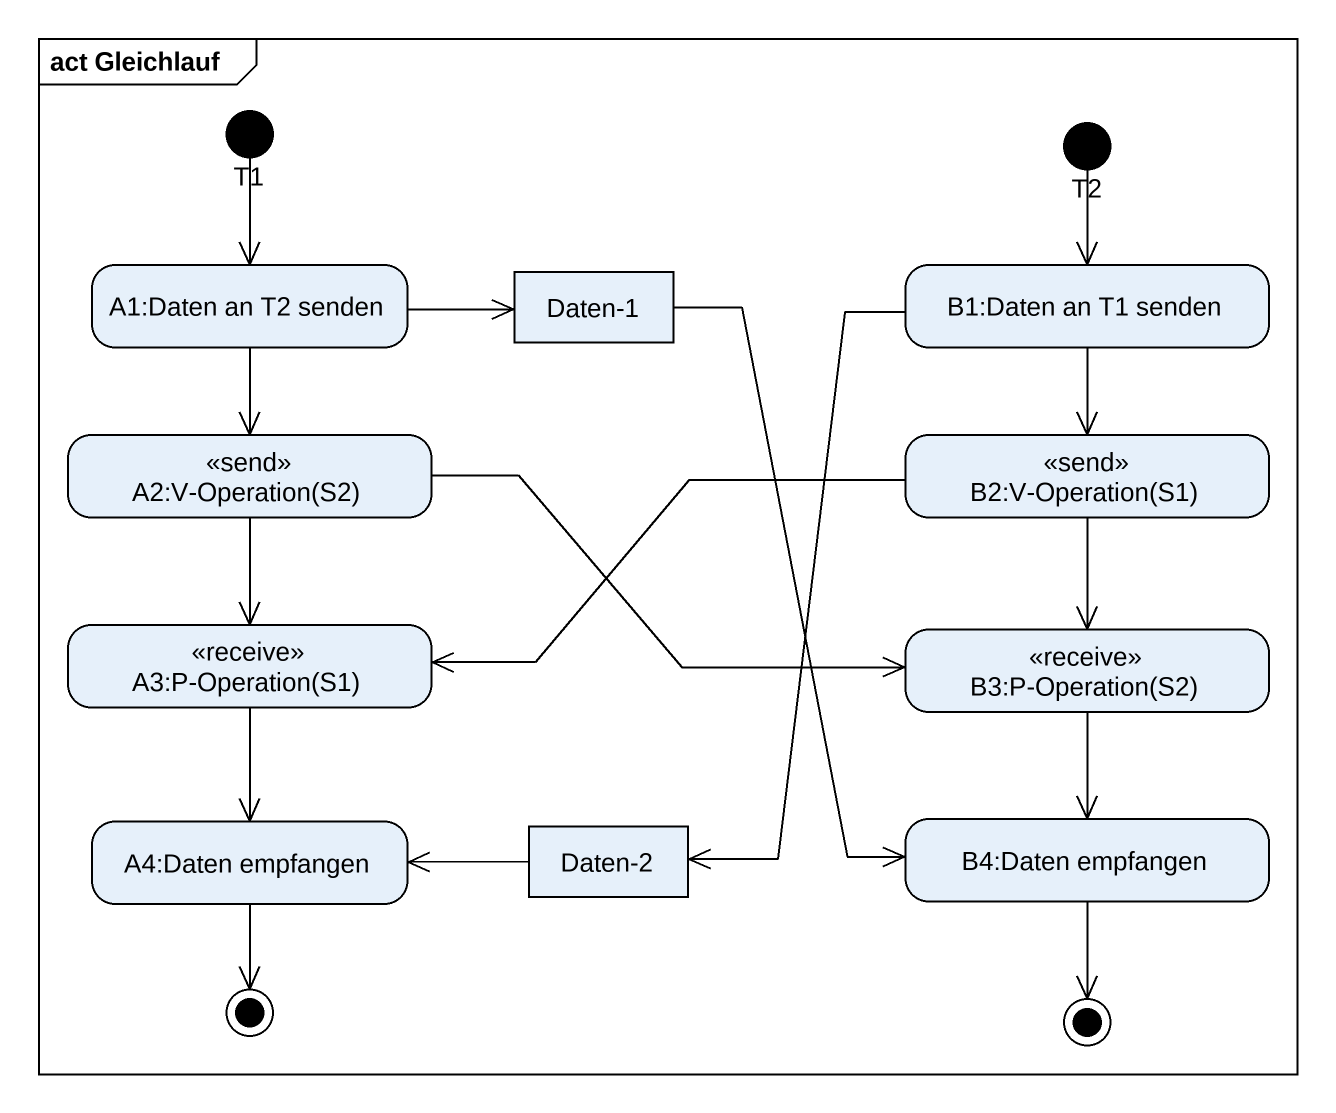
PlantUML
@startuml
mainframe act Gleichlauf
hide empty description
state T1 <<start>>
state T2 <<start>>
state "A1:Daten an T2 senden" as A1_Daten_an_T2_senden
state "Daten-1" as Daten_1 <<object>>
state "B1:Daten an T1 senden" as B1_Daten_an_T1_senden
state "A2:V-Operation(S2)" as A2_V_Operation_S2 <<send>>
state "B2:V-Operation(S1)" as B2_V_Operation_S1 <<send>>
state "A3:P-Operation(S1)" as A3_P_Operation_S1 <<receive>>
state "B3:P-Operation(S2)" as B3_P_Operation_S2 <<receive>>
state "A4:Daten empfangen" as A4_Daten_empfangen
state "Daten-2" as Daten_2 <<object>>
state "B4:Daten empfangen" as B4_Daten_empfangen
state final1 <<end>>
state final2 <<end>>
T1 --> A1_Daten_an_T2_senden
T2 --> B1_Daten_an_T1_senden
A1_Daten_an_T2_senden -right-> Daten_1
A1_Daten_an_T2_senden --> A2_V_Operation_S2
Daten_1 --> B4_Daten_empfangen
B1_Daten_an_T1_senden --> B2_V_Operation_S1
B1_Daten_an_T1_senden --> Daten_2
A2_V_Operation_S2 --> A3_P_Operation_S1
A2_V_Operation_S2 -right-> B3_P_Operation_S2
B2_V_Operation_S1 -left-> A3_P_Operation_S1
B2_V_Operation_S1 --> B3_P_Operation_S2
A3_P_Operation_S1 --> A4_Daten_empfangen
B3_P_Operation_S2 --> B4_Daten_empfangen
A4_Daten_empfangen --> final1
Daten_2 -left-> A4_Daten_empfangen
B4_Daten_empfangen --> final2
@enduml
